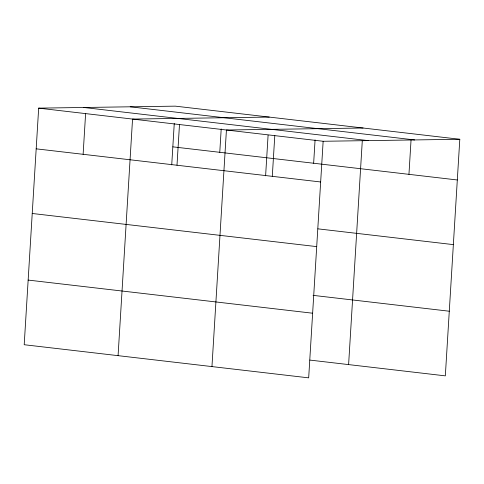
<?xml version="1.0" encoding="UTF-8"?>
<svg xmlns="http://www.w3.org/2000/svg" width="484" height="484" viewBox="0 0 484 484"><rect width="100%" height="100%" fill="white"/><g stroke="black" fill="none" stroke-linecap="round" stroke-linejoin="round"><path stroke-width="0.73" d="M459.8 139.277L175.323 106.147L38.672 108.138L24.2 344.723L308.677 377.853L323.149 141.274L459.8 139.277L445.328 375.862L309.863 360.084M83.121 154.305L85.608 113.607M118.078 355.655L132.549 119.076L269.201 117.08M171.729 164.881L174.258 123.48M176.999 165.238L179.485 124.539M219.772 152.309L221.2 128.944M211.956 366.588L226.427 130.008L363.079 128.012M265.607 175.819L268.094 135.169M272.298 176.339L274.785 135.641M313.65 163.247L315.078 139.882M348.607 364.597L362.292 140.826M408.95 174.343L411.067 139.676M130.226 106.801L414.703 139.936M83.762 107.478L368.245 140.614M38.672 108.138L323.149 141.274M172.83 146.84L457.313 179.975M36.179 148.836L320.662 181.972M317.891 228.841L453.357 244.62M32.228 213.48L316.705 246.616M313.069 295.355L449.285 311.218M28.151 280.079L312.634 313.215"/></g></svg>
